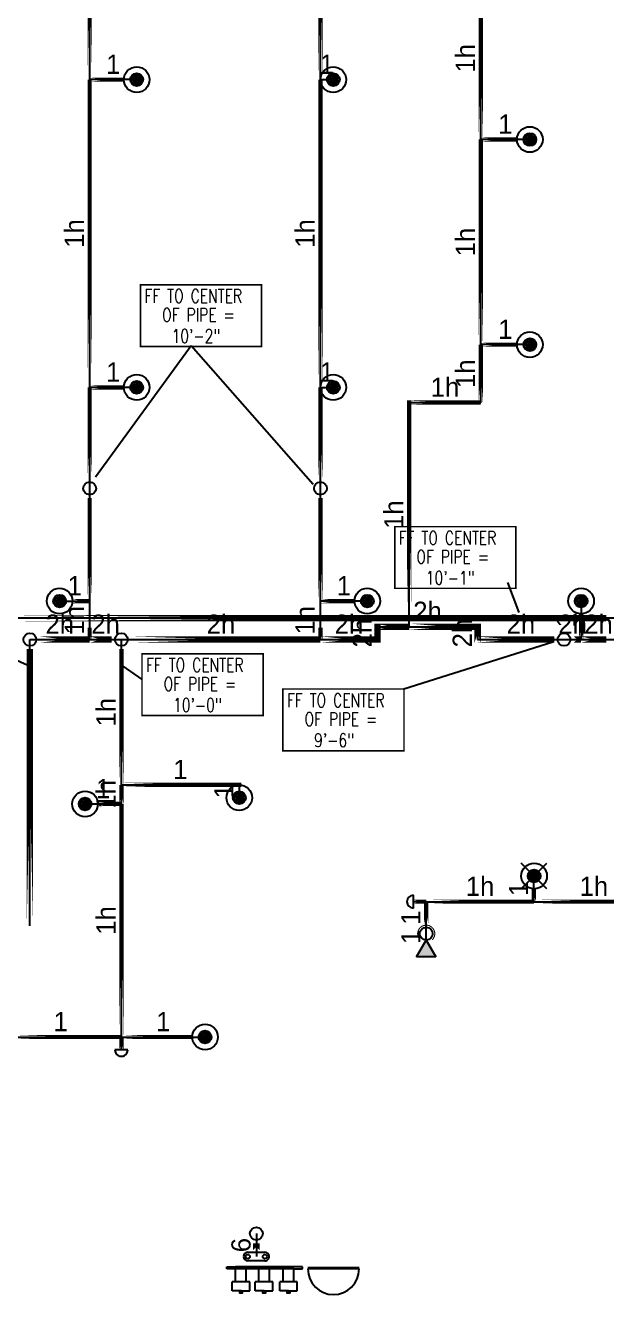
# Model space of a CAD drawing. Header units: inches. Extents: x -3368 to 19, y 7 to 1465.
# Drawn here: x -988 to -716, y 7 to 601 of the extents above; entities that cross this region are included whole.
import ezdxf
from ezdxf.enums import TextEntityAlignment as Align

# ---------------------------------------------------------------- set-up
doc = ezdxf.new("R2010")
doc.units = ezdxf.units.IN
doc.header["$MEASUREMENT"] = 0
for name, color, linetype in [('Coordination', 1, 'Continuous'), ('headdn', 7, 'Continuous'), ('PIPEBL', 4, 'Continuous'), ('pipemn', 6, 'Continuous'), ('PIPESPC', 7, 'Continuous'), ('spk-cap', 7, 'Continuous'), ('spk-det_misc', 7, 'Continuous'), ('spk-pipecoup', 7, 'Continuous'), ('spk-piperise', 7, 'Continuous'), ('TIDYPIPE', 7, 'Continuous')]:
    doc.layers.add(name, color=color, linetype=linetype)
doc.styles.add('PDA1', font='ROMAND', dxfattribs={"width": 0.755})
doc.styles.add('PIPE', font='PIPE.SHX')

# ---------------------------------------------------------------- blocks, each defined once
blk = doc.blocks.new('dpend1')
for radius in [6, 3]:
    blk.add_circle((0, 0), radius)
for points in [[(0.01, 2.97), (-2.53, -1.59), (-2.62, 1.36)], [(0.01, 2.97), (-2.49, -1.59), (2.52, -1.59)], [(2.52, -1.59), (0.01, 2.97), (2.6, 1.47)], [(2.52, -1.59), (-2.53, -1.59), (0.01, -2.98)]]:
    blk.add_solid(points)
blk = doc.blocks.new('CAP')
blk.add_line((0, 3), (0, -3))
blk.add_arc((0, 0), 3, 270, 90)
blk = doc.blocks.new('side2')
for p, q in [((0, 0), (7.79, 4.5)), ((7.79, -4.5), (0, 0)), ((7.79, 4.5), (7.79, -4.5))]:
    blk.add_line(p, q)
blk.add_solid([(7.79, -4.5), (0, 0), (7.79, 4.5)])
blk = doc.blocks.new('rise')
blk.add_circle((0, 0), 3)
blk = doc.blocks.new('dpend2')
for p, q in [((-6, -6), (6, 6)), ((6, -6), (-6, 6))]:
    blk.add_line(p, q)
for radius in [6, 3]:
    blk.add_circle((0, 0), radius)
for points in [[(0, 0), (-3, 0), (-2.08, 2.07)], [(0, 0), (-3, 0), (-2.08, -2.07)], [(0, 0), (0, 3), (-2.12, 2.14)], [(0, 0), (0, -3), (-2.12, -2.14)], [(0, 0), (0, 3), (2.12, 2.14)], [(0, 0), (3, 0), (2.08, 2.07)], [(0, 0), (3, 0), (2.08, -2.07)], [(0, 0), (0, -3), (2.12, -2.14)]]:
    blk.add_solid(points)
blk = doc.blocks.new('PIPESPC')
at = {"layer": 'PIPESPC', "style": 'PIPE', "width": 0.9}
blk.add_attdef('SIZE', text='', height=9, dxfattribs=at).set_placement((0, 4.02), align=Align.CENTER)
at = {"layer": 'PIPESPC', "style": 'PIPE', "flags": 1}
blk.add_attdef('SCHED', (25.3, 3.89), '', height=9, dxfattribs=at)
blk = doc.blocks.new('COUPLING')
for p, q in [((0, 6), (0, 6)), ((-2, -4), (-2, 4)), ((2, 4), (2, -4)), ((0, -6), (0, -6))]:
    blk.add_line(p, q)
for centre in [(0, 4), (0, -4)]:
    blk.add_circle(centre, 1)
for centre, start, end in [((0, 4), 90, 180), ((0, 4), 0, 90), ((0, -4), 180, 270), ((0, -4), 270, 0)]:
    blk.add_arc(centre, 2, start, end)
blk = doc.blocks.new('4444444444444444444444444444444444444444444444444444444444')
at = {"linetype": 'Continuous'}
for p, q in [((7433.96, 3624), (7437.96, 3624)), ((7433.96, 3623), (7433.96, 3624)), ((7469.31, 3624), (7437.96, 3624)), ((7469.31, 3623), (7469.31, 3624)), ((7437.96, 3623), (7433.96, 3623)), ((7437.96, 3616.9), (7437.96, 3623)), ((7443.02, 3616.9), (7443.02, 3623)), ((7448.94, 3616.9), (7448.94, 3623)), ((7453.91, 3616.9), (7453.91, 3623)), ((7460.34, 3616.9), (7460.34, 3623)), ((7465.31, 3616.9), (7465.31, 3623)), ((7465.31, 3623), (7469.31, 3623)), ((7436.46, 3612.68), (7436.46, 3616.9)), ((7444.62, 3616.9), (7436.46, 3616.9)), ((7440.58, 3612.68), (7436.46, 3612.68)), ((7440.58, 3612.68), (7444.62, 3612.68)), ((7444.62, 3612.68), (7444.62, 3616.9)), ((7455.41, 3616.9), (7447.24, 3616.9)), ((7447.24, 3612.68), (7447.24, 3616.9)), ((7451.37, 3612.68), (7447.24, 3612.68)), ((7451.37, 3612.68), (7455.41, 3612.68)), ((7455.41, 3612.68), (7455.41, 3616.9)), ((7466.81, 3616.9), (7458.65, 3616.9)), ((7458.65, 3612.68), (7458.65, 3616.9)), ((7462.77, 3612.68), (7458.65, 3612.68)), ((7462.77, 3612.68), (7466.81, 3612.68)), ((7466.81, 3612.68), (7466.81, 3616.9))]:
    blk.add_line(p, q, dxfattribs=at)
for points in [[(7441.15, 3612.68), (7441.15, 3611.65), (7440.02, 3611.65), (7440.02, 3612.68)], [(7451.94, 3612.68), (7451.94, 3611.65), (7450.81, 3611.65), (7450.81, 3612.68)], [(7463.34, 3612.68), (7463.34, 3611.65), (7462.21, 3611.65), (7462.21, 3612.68)]]:
    blk.add_lwpolyline(points, close=True, dxfattribs=at)
at = {"layer": 'spk-det_misc'}
blk.add_line((7465.31, 3623), (7437.96, 3623), dxfattribs=at)
blk = doc.blocks.new('devicec')
at = {"linetype": 'Continuous'}
for p, q in [((-12, 0.47), (12, 0.47)), ((-12, 0), (12, 0))]:
    blk.add_line(p, q, dxfattribs=at)
blk.add_arc((0, 0.47), 12, 0, 180, dxfattribs=at)
blk = doc.blocks.new('TIDYRUN')
at = {"const_width": 0.5}
blk.add_lwpolyline([(-2.83, 2.83, -2.414214), (-2.83, -2.83, -1.737895)], format="xyb", dxfattribs=at)

msp = doc.modelspace()

# ---------------------------------------------------------------- linework, layer by layer
at = {"layer": 'Coordination', "color": 1}
for p, q in [((-955.28, 389.88), (-910.58, 451.28)), ((-910.58, 451.28), (-853.47, 386.42)), ((-756.94, 326.35), (-762.23, 340.5)), ((-985.54, 301.02), (-1023.53, 317.83)), ((-741.3, 312.55), (-810.96, 290.51)), ((-942.47, 301.32), (-933.75, 295.22))]:
    msp.add_line(p, q, dxfattribs=at)
at = {"layer": 'Coordination', "color": 1, "const_width": 0.75}
for points in [[(-934.24, 479.79), (-934.24, 450.92), (-877.57, 450.92), (-877.57, 479.79), (-934.24, 479.79)], [(-815.25, 366.57), (-815.25, 337.7), (-758.57, 337.7), (-758.57, 366.57), (-815.25, 366.57)], [(-933.53, 307.08), (-933.53, 278.21), (-876.86, 278.21), (-876.86, 307.08), (-933.53, 307.08)], [(-867.57, 290.59), (-867.57, 261.72), (-810.89, 261.72), (-810.89, 290.59), (-867.57, 290.59)]]:
    msp.add_lwpolyline(points, dxfattribs=at)
at = {"layer": 'PIPEBL', "color": 1}
for p, q in [((-958, 575.74), (-958, 679.74)), ((-850, 575.74), (-850, 679.74)), ((-774.97, 547.74), (-774.97, 623.74)), ((-958, 431.74), (-958, 575.74)), ((-936, 575.74), (-958, 575.74)), ((-850, 431.74), (-850, 575.74)), ((-850, 575.74), (-844, 575.74)), ((-774.97, 451.74), (-774.97, 547.74)), ((-752, 547.74), (-774.97, 547.74)), ((-774.98, 424.63), (-774.97, 451.74)), ((-752, 451.74), (-774.97, 451.74)), ((-958, 384.47), (-958, 431.74)), ((-936, 431.74), (-958, 431.74)), ((-850, 384.47), (-850, 431.74)), ((-850, 431.74), (-844, 431.74)), ((-808.48, 319.74), (-808.48, 424.63)), ((-808.48, 424.63), (-774.98, 424.63)), ((-774.97, 424.49), (-774.98, 424.63)), ((-958, 331.74), (-958, 384.47)), ((-850, 331.74), (-850, 384.47)), ((-972.07, 331.74), (-958, 331.74)), ((-958, 313.74), (-958, 331.74)), ((-850, 313.74), (-850, 331.74)), ((-828.07, 331.74), (-850, 331.74)), ((-728, 331.74), (-728, 313.74)), ((-943.16, 245.74), (-943.16, 313.74)), ((-943.16, 236.81), (-943.16, 245.74)), ((-943.16, 245.74), (-888, 245.74)), ((-888, 245.74), (-888, 239.74)), ((-960.16, 236.81), (-943.16, 236.81)), ((-943.16, 127.74), (-943.16, 236.81)), ((-750.09, 191.07), (-750.09, 203.07)), ((-800.5, 191.07), (-806.5, 191.07)), ((-800.5, 191.07), (-750.09, 191.07)), ((-800.5, 176.07), (-800.5, 191.07)), ((-750.09, 191.07), (-694, 191.07)), ((-800.5, 173.07), (-800.5, 176.07)), ((-1000, 127.74), (-943.16, 127.74)), ((-943.16, 127.74), (-904, 127.74)), ((-943.16, 121.74), (-943.16, 127.74))]:
    msp.add_line(p, q, dxfattribs=at)
at = {"layer": 'pipemn', "color": 1}
for p, q in [((-711.76, 323.74), (-996, 323.74)), ((-823.36, 313.74), (-823.36, 319.74)), ((-823.36, 319.74), (-808.48, 319.74)), ((-808.48, 319.74), (-776.43, 319.74)), ((-776.43, 319.74), (-776.43, 313.74)), ((-986, 313.74), (-958, 313.74)), ((-986, 179.74), (-986, 313.74)), ((-958, 313.74), (-943.16, 313.74)), ((-943.16, 313.74), (-850, 313.74)), ((-850, 313.74), (-823.36, 313.74)), ((-776.43, 313.74), (-736, 313.74)), ((-736, 313.74), (-728, 313.74)), ((-728, 313.74), (-711.76, 313.74)), ((-880, 35.74), (-880, 25))]:
    msp.add_line(p, q, dxfattribs=at)
at = {"layer": 'TIDYPIPE', "color": 1}
for points, const_width in [([(-958, 575.74), (-958, 679.74)], 2), ([(-850, 575.74), (-850, 679.74)], 2), ([(-774.97, 547.74), (-774.97, 623.74)], 2), ([(-958, 575.74), (-942, 575.74)], 2), ([(-958, 431.74), (-958, 575.74)], 2), ([(-850, 431.74), (-850, 575.74)], 2), ([(-774.97, 547.74), (-758, 547.74)], 2), ([(-774.97, 451.74), (-774.97, 547.74)], 2), ([(-774.98, 424.63), (-774.97, 451.74)], 2), ([(-774.97, 451.74), (-758, 451.74)], 2), ([(-958, 431.74), (-942, 431.74)], 2), ([(-958, 388.97), (-958, 431.74)], 2), ([(-850, 388.97), (-850, 431.74)], 2), ([(-809.48, 424.63), (-774.98, 424.63)], 2), ([(-808.48, 328.24), (-808.48, 425.63)], 2), ([(-958, 331.74), (-958, 379.97)], 2), ([(-850, 331.74), (-850, 379.97)], 2), ([(-966.07, 331.74), (-958, 331.74)], 2), ([(-850, 331.74), (-834.07, 331.74)], 2), ([(-728, 313.74), (-728, 325.74)], 2), ([(-997.5, 323.74), (-716.26, 323.74)], 3), ([(-824.86, 319.74), (-808.48, 319.74)], 3), ([(-823.36, 312.24), (-823.36, 321.24)], 3), ([(-808.48, 319.74), (-774.93, 319.74)], 3), ([(-776.43, 312.24), (-776.43, 321.24)], 3), ([(-981.5, 313.74), (-958, 313.74)], 3), ([(-958, 313.74), (-947.66, 313.74)], 3), ([(-958, 313.74), (-958, 319.24)], 2), ([(-938.66, 313.74), (-850, 313.74)], 3), ([(-850, 313.74), (-821.86, 313.74)], 3), ([(-850, 313.74), (-850, 319.24)], 2), ([(-777.93, 313.74), (-740.5, 313.74)], 3), ([(-731.5, 313.74), (-728, 313.74)], 3), ([(-728, 313.74), (-716.26, 313.74)], 3), ([(-986, 179.74), (-986, 309.24)], 3), ([(-943.16, 245.74), (-943.16, 309.24)], 2), ([(-943.16, 245.74), (-887, 245.74)], 2), ([(-943.16, 236.81), (-943.16, 245.74)], 2), ([(-954.16, 236.81), (-943.16, 236.81)], 2), ([(-943.16, 127.74), (-943.16, 236.81)], 2), ([(-750.09, 191.07), (-750.09, 197.07)], 2), ([(-806.5, 191.07), (-800.5, 191.07)], 2), ([(-800.5, 191.07), (-750.09, 191.07)], 2), ([(-800.5, 180.57), (-800.5, 191.07)], 2), ([(-750.09, 191.07), (-694, 191.07)], 2), ([(-994, 127.74), (-943.16, 127.74)], 2), ([(-943.16, 127.74), (-910, 127.74)], 2), ([(-943.16, 121.74), (-943.16, 127.74)], 2), ([(-880, 28), (-880, 31.24)], 3)]:
    msp.add_lwpolyline(points, close=True, dxfattribs=dict(at, const_width=const_width))

# ---------------------------------------------------------------- block references
at = {"layer": 'headdn', "color": 1}
for name, p in [('dpend1', (-936, 575.74)), ('dpend1', (-844, 575.74)), ('dpend1', (-752, 547.74)), ('dpend1', (-752, 451.74)), ('dpend1', (-936, 431.74)), ('dpend1', (-844, 431.74)), ('dpend1', (-972.07, 331.74)), ('dpend1', (-828.07, 331.74)), ('dpend1', (-728, 331.74)), ('dpend1', (-888, 239.74)), ('dpend1', (-960.16, 236.81)), ('dpend2', (-750, 203.07)), ('dpend1', (-904, 127.74))]:
    msp.add_blockref(name, p, dxfattribs=at)
at = {"layer": 'headdn', "color": 1, "rotation": 270}
msp.add_blockref('side2', (-800.5, 173.07), dxfattribs=at)
at = {"layer": 'PIPESPC', "color": 1}
ref = msp.add_blockref('PIPESPC', (-774.97, 585.74), dxfattribs=dict(at, rotation=90))
ref.add_attrib('SIZE', '1h', dxfattribs={"color": 0, "height": 9, "rotation": 90, "style": 'PIPE'}).set_placement((-774.97, 585.74), align=Align.BOTTOM_CENTER)
ref = msp.add_blockref('PIPESPC', (-947, 575.74), dxfattribs=at)
ref.add_attrib('SIZE', '1', dxfattribs={"color": 0, "height": 9, "style": 'PIPE'}).set_placement((-947, 575.74), align=Align.BOTTOM_CENTER)
ref = msp.add_blockref('PIPESPC', (-847, 575.74), dxfattribs=at)
ref.add_attrib('SIZE', '1', dxfattribs={"color": 0, "height": 9, "style": 'PIPE'}).set_placement((-847, 575.74), align=Align.BOTTOM_CENTER)
ref = msp.add_blockref('PIPESPC', (-763.48, 547.74), dxfattribs=at)
ref.add_attrib('SIZE', '1', dxfattribs={"color": 0, "height": 9, "style": 'PIPE'}).set_placement((-763.48, 547.74), align=Align.BOTTOM_CENTER)
ref = msp.add_blockref('PIPESPC', (-958, 503.74), dxfattribs=dict(at, rotation=89.99999999999964))
ref.add_attrib('SIZE', '1h', dxfattribs={"color": 0, "height": 9, "rotation": 90, "style": 'PIPE'}).set_placement((-958, 503.74), align=Align.BOTTOM_CENTER)
ref = msp.add_blockref('PIPESPC', (-850, 503.74), dxfattribs=dict(at, rotation=90.00000000000034))
ref.add_attrib('SIZE', '1h', dxfattribs={"color": 0, "height": 9, "rotation": 90, "style": 'PIPE'}).set_placement((-850, 503.74), align=Align.BOTTOM_CENTER)
ref = msp.add_blockref('PIPESPC', (-774.97, 499.74), dxfattribs=dict(at, rotation=90))
ref.add_attrib('SIZE', '1h', dxfattribs={"color": 0, "height": 9, "rotation": 90, "style": 'PIPE'}).set_placement((-774.97, 499.74), align=Align.BOTTOM_CENTER)
ref = msp.add_blockref('PIPESPC', (-763.48, 451.74), dxfattribs=at)
ref.add_attrib('SIZE', '1', dxfattribs={"color": 0, "height": 9, "style": 'PIPE'}).set_placement((-763.48, 451.74), align=Align.BOTTOM_CENTER)
ref = msp.add_blockref('PIPESPC', (-947, 431.74), dxfattribs=at)
ref.add_attrib('SIZE', '1', dxfattribs={"color": 0, "height": 9, "style": 'PIPE'}).set_placement((-947, 431.74), align=Align.BOTTOM_CENTER)
ref = msp.add_blockref('PIPESPC', (-847, 431.74), dxfattribs=at)
ref.add_attrib('SIZE', '1', dxfattribs={"color": 0, "height": 9, "style": 'PIPE'}).set_placement((-847, 431.74), align=Align.BOTTOM_CENTER)
ref = msp.add_blockref('PIPESPC', (-774.97, 438.11), dxfattribs=dict(at, rotation=90))
ref.add_attrib('SIZE', '1h', dxfattribs={"color": 0, "height": 9, "rotation": 90, "style": 'PIPE'}).set_placement((-774.97, 438.11), align=Align.BOTTOM_CENTER)
ref = msp.add_blockref('PIPESPC', (-791.73, 424.63), dxfattribs=at)
ref.add_attrib('SIZE', '1h', dxfattribs={"color": 0, "height": 9, "style": 'PIPE'}).set_placement((-791.73, 424.63), align=Align.BOTTOM_CENTER)
ref = msp.add_blockref('PIPESPC', (-808.48, 372.19), dxfattribs=dict(at, rotation=90))
ref.add_attrib('SIZE', '1h', dxfattribs={"color": 0, "height": 9, "rotation": 90, "style": 'PIPE'}).set_placement((-808.48, 372.19), align=Align.BOTTOM_CENTER)
ref = msp.add_blockref('PIPESPC', (-965.04, 331.74), dxfattribs=at)
ref.add_attrib('SIZE', '1', dxfattribs={"color": 0, "height": 9, "style": 'PIPE'}).set_placement((-965.04, 331.74), align=Align.BOTTOM_CENTER)
ref = msp.add_blockref('PIPESPC', (-839.04, 331.74), dxfattribs=at)
ref.add_attrib('SIZE', '1', dxfattribs={"color": 0, "height": 9, "style": 'PIPE'}).set_placement((-839.04, 331.74), align=Align.BOTTOM_CENTER)
ref = msp.add_blockref('PIPESPC', (-958, 322.74), dxfattribs=dict(at, rotation=90))
ref.add_attrib('SIZE', '1h', dxfattribs={"color": 0, "height": 9, "rotation": 90, "style": 'PIPE'}).set_placement((-958, 322.74), align=Align.BOTTOM_CENTER)
ref = msp.add_blockref('PIPESPC', (-850, 322.74), dxfattribs=dict(at, rotation=90))
ref.add_attrib('SIZE', '1h', dxfattribs={"color": 0, "height": 9, "rotation": 90, "style": 'PIPE'}).set_placement((-850, 322.74), align=Align.BOTTOM_CENTER)
ref = msp.add_blockref('PIPESPC', (-799.89, 319.74), dxfattribs=at)
ref.add_attrib('SIZE', '2h', dxfattribs={"color": 0, "height": 9, "style": 'PIPE'}).set_placement((-799.89, 319.74), align=Align.BOTTOM_CENTER)
ref = msp.add_blockref('PIPESPC', (-972, 313.74), dxfattribs=at)
ref.add_attrib('SIZE', '2h', dxfattribs={"color": 0, "height": 9, "style": 'PIPE'}).set_placement((-972, 313.74), align=Align.BOTTOM_CENTER)
ref = msp.add_blockref('PIPESPC', (-950.58, 313.74), dxfattribs=at)
ref.add_attrib('SIZE', '2h', dxfattribs={"color": 0, "height": 9, "style": 'PIPE'}).set_placement((-950.58, 313.74), align=Align.BOTTOM_CENTER)
ref = msp.add_blockref('PIPESPC', (-896.58, 313.74), dxfattribs=at)
ref.add_attrib('SIZE', '2h', dxfattribs={"color": 0, "height": 9, "style": 'PIPE'}).set_placement((-896.58, 313.74), align=Align.BOTTOM_CENTER)
ref = msp.add_blockref('PIPESPC', (-836.68, 313.74), dxfattribs=at)
ref.add_attrib('SIZE', '2h', dxfattribs={"color": 0, "height": 9, "style": 'PIPE'}).set_placement((-836.68, 313.74), align=Align.BOTTOM_CENTER)
ref = msp.add_blockref('PIPESPC', (-823.36, 316.74), dxfattribs=dict(at, rotation=90))
ref.add_attrib('SIZE', '2h', dxfattribs={"color": 0, "height": 9, "rotation": 90, "style": 'PIPE'}).set_placement((-823.36, 316.74), align=Align.BOTTOM_CENTER)
ref = msp.add_blockref('PIPESPC', (-776.43, 316.74), dxfattribs=dict(at, rotation=90))
ref.add_attrib('SIZE', '2h', dxfattribs={"color": 0, "height": 9, "rotation": 90, "style": 'PIPE'}).set_placement((-776.43, 316.74), align=Align.BOTTOM_CENTER)
ref = msp.add_blockref('PIPESPC', (-756.21, 313.74), dxfattribs=at)
ref.add_attrib('SIZE', '2h', dxfattribs={"color": 0, "height": 9, "style": 'PIPE'}).set_placement((-756.21, 313.74), align=Align.BOTTOM_CENTER)
ref = msp.add_blockref('PIPESPC', (-728, 322.74), dxfattribs=dict(at, rotation=90))
ref.add_attrib('SIZE', '1', dxfattribs={"color": 0, "height": 9, "rotation": 90, "style": 'PIPE'}).set_placement((-728, 322.74), align=Align.BOTTOM_CENTER)
ref = msp.add_blockref('PIPESPC', (-732, 313.74), dxfattribs=at)
ref.add_attrib('SIZE', '2h', dxfattribs={"color": 0, "height": 9, "style": 'PIPE'}).set_placement((-732, 313.74), align=Align.BOTTOM_CENTER)
ref = msp.add_blockref('PIPESPC', (-719.88, 313.74), dxfattribs=at)
ref.add_attrib('SIZE', '2h', dxfattribs={"color": 0, "height": 9, "style": 'PIPE'}).set_placement((-719.88, 313.74), align=Align.BOTTOM_CENTER)
ref = msp.add_blockref('PIPESPC', (-943.16, 279.74), dxfattribs=dict(at, rotation=90))
ref.add_attrib('SIZE', '1h', dxfattribs={"color": 0, "height": 9, "rotation": 90, "style": 'PIPE'}).set_placement((-943.16, 279.74), align=Align.BOTTOM_CENTER)
ref = msp.add_blockref('PIPESPC', (-915.58, 245.74), dxfattribs=at)
ref.add_attrib('SIZE', '1', dxfattribs={"color": 0, "height": 9, "style": 'PIPE'}).set_placement((-915.58, 245.74), align=Align.BOTTOM_CENTER)
ref = msp.add_blockref('PIPESPC', (-943.16, 241.27), dxfattribs=dict(at, rotation=90))
ref.add_attrib('SIZE', '1h', dxfattribs={"color": 0, "height": 9, "rotation": 90, "style": 'PIPE'}).set_placement((-943.16, 241.27), align=Align.BOTTOM_CENTER)
ref = msp.add_blockref('PIPESPC', (-951.66, 236.81), dxfattribs=at)
ref.add_attrib('SIZE', '1', dxfattribs={"color": 0, "height": 9, "style": 'PIPE'}).set_placement((-951.66, 236.81), align=Align.BOTTOM_CENTER)
ref = msp.add_blockref('PIPESPC', (-888, 242.74), dxfattribs=dict(at, rotation=90))
ref.add_attrib('SIZE', '1', dxfattribs={"color": 0, "height": 9, "rotation": 90, "style": 'PIPE'}).set_placement((-888, 242.74), align=Align.BOTTOM_CENTER)
ref = msp.add_blockref('PIPESPC', (-775.3, 191.07), dxfattribs=at)
ref.add_attrib('SIZE', '1h', dxfattribs={"color": 0, "height": 9, "style": 'PIPE'}).set_placement((-775.3, 191.07), align=Align.BOTTOM_CENTER)
ref = msp.add_blockref('PIPESPC', (-722.05, 191.07), dxfattribs=at)
ref.add_attrib('SIZE', '1h', dxfattribs={"color": 0, "height": 9, "style": 'PIPE'}).set_placement((-722.05, 191.07), align=Align.BOTTOM_CENTER)
ref = msp.add_blockref('PIPESPC', (-750.09, 197.07), dxfattribs=dict(at, rotation=90))
ref.add_attrib('SIZE', '1', dxfattribs={"color": 0, "height": 9, "rotation": 90, "style": 'PIPE'}).set_placement((-750.09, 197.07), align=Align.BOTTOM_CENTER)
ref = msp.add_blockref('PIPESPC', (-943.16, 182.27), dxfattribs=dict(at, rotation=89.99999999999953))
ref.add_attrib('SIZE', '1h', dxfattribs={"color": 0, "height": 9, "rotation": 90, "style": 'PIPE'}).set_placement((-943.16, 182.27), align=Align.BOTTOM_CENTER)
ref = msp.add_blockref('PIPESPC', (-800.5, 183.57), dxfattribs=dict(at, rotation=90))
ref.add_attrib('SIZE', '1', dxfattribs={"color": 0, "height": 9, "rotation": 90, "style": 'PIPE'}).set_placement((-800.5, 183.57), align=Align.BOTTOM_CENTER)
ref = msp.add_blockref('PIPESPC', (-800.5, 174.57), dxfattribs=dict(at, rotation=90))
ref.add_attrib('SIZE', '1', dxfattribs={"color": 0, "height": 9, "rotation": 90, "style": 'PIPE'}).set_placement((-800.5, 174.57), align=Align.BOTTOM_CENTER)
ref = msp.add_blockref('PIPESPC', (-971.58, 127.74), dxfattribs=at)
ref.add_attrib('SIZE', '1', dxfattribs={"color": 0, "height": 9, "style": 'PIPE'}).set_placement((-971.58, 127.74), align=Align.BOTTOM_CENTER)
ref = msp.add_blockref('PIPESPC', (-923.58, 127.74), dxfattribs=at)
ref.add_attrib('SIZE', '1', dxfattribs={"color": 0, "height": 9, "style": 'PIPE'}).set_placement((-923.58, 127.74), align=Align.BOTTOM_CENTER)
ref = msp.add_blockref('PIPESPC', (-880, 30.37), dxfattribs=dict(at, rotation=90))
ref.add_attrib('SIZE', '6', dxfattribs={"color": 0, "height": 9, "rotation": 90, "style": 'PIPE'}).set_placement((-880, 30.37), align=Align.BOTTOM_CENTER)
at = {"layer": 'spk-cap', "color": 1}
for p, rotation in [((-806.5, 191.07), 180.0000000000556), ((-943.16, 121.74), 270.0000000000829)]:
    msp.add_blockref('CAP', p, dxfattribs=dict(at, rotation=rotation))
at = {"layer": 'spk-det_misc', "color": 1}
msp.add_blockref('4444444444444444444444444444444444444444444444444444444444', (-8327.72, -3603.75), dxfattribs=at)
at = {"layer": 'spk-det_misc', "color": 1, "rotation": 180}
msp.add_blockref('devicec', (-843.9, 19.67), dxfattribs=at)
at = {"layer": 'spk-pipecoup', "color": 1, "rotation": 270.0000000000834}
msp.add_blockref('COUPLING', (-880, 25), dxfattribs=at)
at = {"layer": 'spk-piperise', "color": 1}
for p, rotation in [((-958, 384.47), 90.00000000002674), ((-850, 384.47), 90.00000000002773), ((-986, 313.74), 180.0000000000546), ((-943.16, 313.74), 180.0000000000558), ((-736, 313.74), 180.0000000000544), ((-800.5, 176.07), 270.0000000000834), ((-880, 35.74), 180.0000000000556)]:
    msp.add_blockref('rise', p, dxfattribs=dict(at, rotation=rotation))
at = {"layer": 'TIDYPIPE', "color": 1, "rotation": 90}
msp.add_blockref('TIDYRUN', (-800.5, 176.07), dxfattribs=at)

# ---------------------------------------------------------------- texts
at = {"layer": 'Coordination', "color": 1, "style": 'PDA1', "width": 0.755}
for s, p in [('FF TO CENTER', (-932.36, 471.37)), ('OF PIPE = ', (-924.1, 462.52)), ('10\'-2"', (-919.68, 452.66)), ('FF TO CENTER', (-813.36, 358.15)), ('OF PIPE = ', (-805.11, 349.29)), ('10\'-1"', (-800.68, 339.44)), ('FF TO CENTER', (-931.65, 298.65)), ('OF PIPE = ', (-923.4, 289.8)), ('10\'-0"', (-918.97, 279.94)), ('FF TO CENTER', (-865.68, 282.17)), ('OF PIPE = ', (-857.43, 273.32)), ('9\'-6"', (-853, 263.46))]:
    msp.add_text(s, height=6.3, dxfattribs=at).set_placement(p)

doc.saveas('drawing.dxf')
